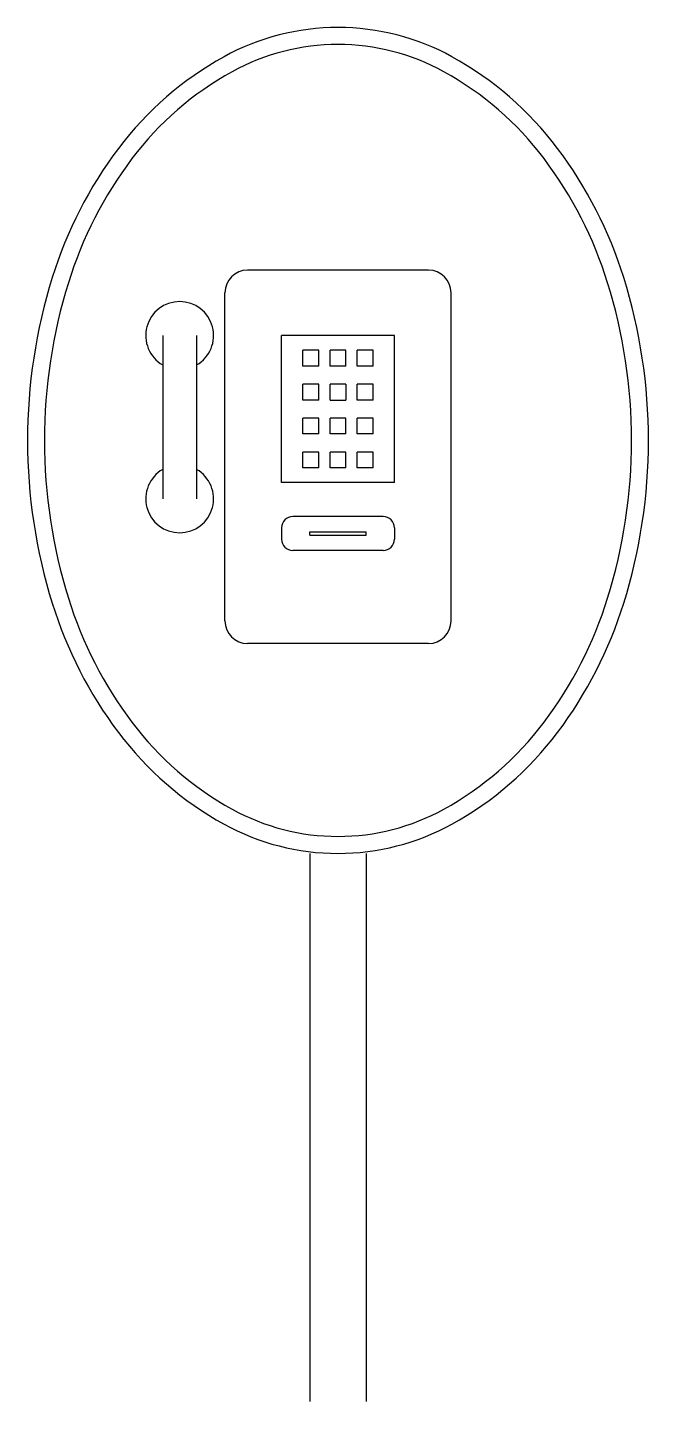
# Model space of a CAD drawing. Header units: millimetres. Extents: x 1288.57 to 1289.11, y 2694.36 to 2695.57.
import ezdxf

# ---------------------------------------------------------------- set-up
doc = ezdxf.new("R2010")
doc.units = ezdxf.units.MM
doc.header["$LTSCALE"] = 10
doc.layers.add('Equipam_audio_vídeo', color=1, linetype='Continuous')

msp = doc.modelspace()

# ---------------------------------------------------------------- linework, layer by layer
at = {"layer": 'Equipam_audio_vídeo'}
for p, q in [((1288.9199, 2695.3598), (1288.7599, 2695.3598)), ((1288.7399, 2695.0498), (1288.7399, 2695.3398)), ((1288.9399, 2695.0498), (1288.9399, 2695.3398)), ((1288.6849, 2695.302), (1288.6849, 2695.1577)), ((1288.7149, 2695.302), (1288.7149, 2695.1577)), ((1288.8899, 2695.302), (1288.7899, 2695.302)), ((1288.7899, 2695.172), (1288.7899, 2695.302)), ((1288.8899, 2695.172), (1288.8899, 2695.302)), ((1288.8229, 2695.289), (1288.8089, 2695.289)), ((1288.8089, 2695.275), (1288.8089, 2695.289)), ((1288.8229, 2695.275), (1288.8229, 2695.289)), ((1288.8469, 2695.289), (1288.8329, 2695.289)), ((1288.8329, 2695.275), (1288.8329, 2695.289)), ((1288.8469, 2695.275), (1288.8469, 2695.289)), ((1288.8709, 2695.289), (1288.8569, 2695.289)), ((1288.8569, 2695.275), (1288.8569, 2695.289)), ((1288.8709, 2695.275), (1288.8709, 2695.289)), ((1288.8229, 2695.275), (1288.8089, 2695.275)), ((1288.8469, 2695.275), (1288.8329, 2695.275)), ((1288.8709, 2695.275), (1288.8569, 2695.275)), ((1288.8089, 2695.245), (1288.8089, 2695.259)), ((1288.8229, 2695.259), (1288.8089, 2695.259)), ((1288.8229, 2695.245), (1288.8229, 2695.259)), ((1288.8329, 2695.245), (1288.8329, 2695.259)), ((1288.8469, 2695.259), (1288.8329, 2695.259)), ((1288.8469, 2695.259), (1288.8469, 2695.245)), ((1288.8569, 2695.245), (1288.8569, 2695.259)), ((1288.8709, 2695.259), (1288.8569, 2695.259)), ((1288.8709, 2695.245), (1288.8709, 2695.259)), ((1288.8229, 2695.245), (1288.8089, 2695.245)), ((1288.8329, 2695.245), (1288.8469, 2695.245)), ((1288.8709, 2695.245), (1288.8569, 2695.245)), ((1288.8229, 2695.229), (1288.8089, 2695.229)), ((1288.8089, 2695.215), (1288.8089, 2695.229)), ((1288.8229, 2695.215), (1288.8229, 2695.229)), ((1288.8469, 2695.229), (1288.8329, 2695.229)), ((1288.8329, 2695.215), (1288.8329, 2695.229)), ((1288.8469, 2695.215), (1288.8469, 2695.229)), ((1288.8709, 2695.229), (1288.8569, 2695.229)), ((1288.8569, 2695.215), (1288.8569, 2695.229)), ((1288.8709, 2695.215), (1288.8709, 2695.229)), ((1288.8229, 2695.215), (1288.8089, 2695.215)), ((1288.8469, 2695.215), (1288.8329, 2695.215)), ((1288.8709, 2695.215), (1288.8569, 2695.215)), ((1288.8229, 2695.199), (1288.8089, 2695.199)), ((1288.8089, 2695.185), (1288.8089, 2695.199)), ((1288.8229, 2695.185), (1288.8229, 2695.199)), ((1288.8469, 2695.199), (1288.8329, 2695.199)), ((1288.8329, 2695.185), (1288.8329, 2695.199)), ((1288.8469, 2695.185), (1288.8469, 2695.199)), ((1288.8569, 2695.185), (1288.8569, 2695.199)), ((1288.8709, 2695.199), (1288.8569, 2695.199)), ((1288.8709, 2695.185), (1288.8709, 2695.199)), ((1288.8229, 2695.185), (1288.8089, 2695.185)), ((1288.8469, 2695.185), (1288.8329, 2695.185)), ((1288.8709, 2695.185), (1288.8569, 2695.185)), ((1288.8899, 2695.172), (1288.7899, 2695.172)), ((1288.8799, 2695.142), (1288.7999, 2695.142)), ((1288.7899, 2695.132), (1288.7899, 2695.122)), ((1288.8149, 2695.1285), (1288.8649, 2695.1285)), ((1288.8149, 2695.1255), (1288.8149, 2695.1285)), ((1288.8649, 2695.1255), (1288.8649, 2695.1285)), ((1288.8899, 2695.132), (1288.8899, 2695.122)), ((1288.8149, 2695.1255), (1288.8649, 2695.1255)), ((1288.8799, 2695.112), (1288.7999, 2695.112)), ((1288.9199, 2695.0298), (1288.7599, 2695.0298)), ((1288.8149, 2694.8443), (1288.8149, 2694.3598)), ((1288.8649, 2694.8443), (1288.8649, 2694.3598))]:
    msp.add_line(p, q, dxfattribs=at)
for points in [[(1288.5653, 2695.2093, 0.075668), (1288.5872, 2695.0654, 0.085938), (1288.6457, 2694.9512, 0.106025), (1288.7391, 2694.8702, 0.126486), (1288.8399, 2694.8443, 0.126486), (1288.9407, 2694.8702, 0.106025), (1289.0341, 2694.9512, 0.085938), (1289.0926, 2695.0654, 0.075668), (1289.1145, 2695.2093, 0.075668), (1289.0926, 2695.3532, 0.085938), (1289.0341, 2695.4674, 0.106025), (1288.9407, 2695.5484, 0.126486), (1288.8399, 2695.5743, 0.126486), (1288.7391, 2695.5484, 0.106025), (1288.6457, 2695.4674, 0.085938), (1288.5872, 2695.3532, 0.075668)], [(1288.5803, 2695.2093, 0.075668), (1288.6015, 2695.0699, 0.085938), (1288.6577, 2694.9602, 0.106025), (1288.7463, 2694.8834, 0.126486), (1288.8399, 2694.8593, 0.126486), (1288.9335, 2694.8834, 0.106025), (1289.0221, 2694.9602, 0.085938), (1289.0783, 2695.0699, 0.075668), (1289.0995, 2695.2093, 0.075668), (1289.0783, 2695.3487, 0.085938), (1289.0221, 2695.4584, 0.106025), (1288.9335, 2695.5352, 0.126486), (1288.8399, 2695.5593, 0.126486), (1288.7463, 2695.5352, 0.106025), (1288.6577, 2695.4584, 0.085938), (1288.6015, 2695.3487, 0.075668)]]:
    msp.add_lwpolyline(points, format="xyb", close=True, dxfattribs=at)
for centre, radius, start, end in [((1288.7599, 2695.3398), 0.02, 90, 180), ((1288.9199, 2695.3398), 0.02, 0, 90), ((1288.6999, 2695.302), 0.03, 300, 240), ((1288.6999, 2695.1577), 0.03, 120, 60), ((1288.7999, 2695.132), 0.01, 90, 180), ((1288.8799, 2695.132), 0.01, 0, 90), ((1288.7999, 2695.122), 0.01, 180, 270), ((1288.8799, 2695.122), 0.01, 270, 0), ((1288.7599, 2695.0498), 0.02, 180, 270), ((1288.9199, 2695.0498), 0.02, 270, 0)]:
    msp.add_arc(centre, radius, start, end, dxfattribs=at)

doc.saveas('drawing.dxf')
